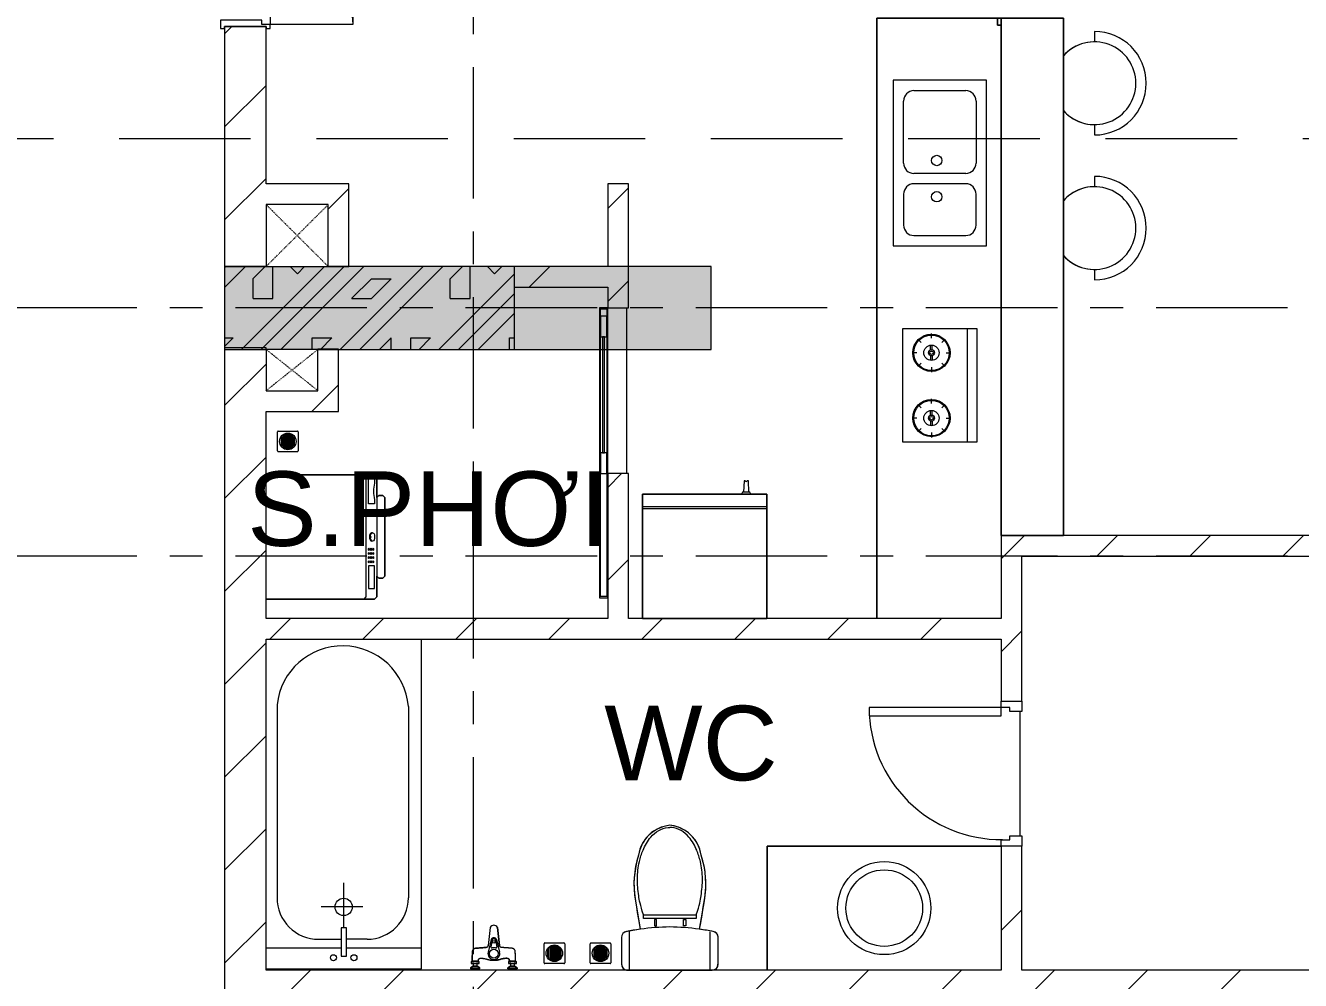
# Model space of a CAD drawing. Header units: millimetres. Extents: x -20144 to 117103, y -11426 to 48263.
# Drawn here: x 101239 to 107395, y 15850 to 20465 of the extents above; entities that cross this region are included whole.
import ezdxf

# ---------------------------------------------------------------- set-up
doc = ezdxf.new("R2010")
doc.units = ezdxf.units.MM
for name, pattern in [('Dash_2_', [6.35, 3.175, -3.175]), ('Grid Line', [22.225, 12.7, -3.175, 3.175, -3.175]), ('HIDDEN2', [4.7625, 3.175, -1.5875])]:
    doc.linetypes.add(name, pattern=pattern)
for name, color, linetype, lineweight in [('A-DETL-GENF', 31, 'Continuous', 5), ('A-DETL-GENF-HDLN', 161, 'Dash_2_', 5), ('CHU', 181, 'Continuous', 5), ('CUA', 31, 'Continuous', 9), ('HATCH-TUONG', 152, 'Continuous', 9), ('KI-HIEU-1', 151, 'Continuous', 9), ('NET CAT', 3, 'Continuous', 5), ('NET-CAT', 3, 'Continuous', 9), ('NET-THAY', 2, 'Continuous', 15), ('THIET BI', 44, 'Continuous', 5), ('THIET-BI', 44, 'Continuous', 5), ('TRUC', 225, 'Continuous', 5)]:
    doc.layers.add(name, color=color, linetype=linetype, lineweight=lineweight)
doc.styles.add('Arial_4', font='arial.ttf', dxfattribs={"height": 360})
pattern_1 = [(45, (71000, 0), (-224.5064, 224.5064), [])]

# ---------------------------------------------------------------- blocks, each defined once
blk = doc.blocks.new('ALC1807-ASCENT PLAZA-KET CAU 1_rvt-1-MẶT BẰNG TẦNG 5 ĐẾN TẦNG 22')
at = {"layer": 'NET CAT'}
blk.add_hatch(color=7, dxfattribs=at).paths.add_polyline_path([(31200.5, 18899.9), (33550.5, 18899.9), (33550.5, 19299.9), (31200.5, 19299.9)], flags=0)
at = {"layer": 'NET CAT', "color": 90, "lineweight": 13}
for p, q in [((31200.5, 19299.9), (31200.5, 18899.9)), ((31390.5, 19299.9), (31200.5, 19299.9)), ((33550.5, 19299.9), (32090.5, 19299.9)), ((33550.5, 18899.9), (33550.5, 19299.9)), ((31200.5, 18899.9), (31390.5, 18899.9)), ((32090.5, 18899.9), (33550.5, 18899.9))]:
    blk.add_line(p, q, dxfattribs=at)
blk = doc.blocks.new('CUA VAO CAN HO_0001 - Type 1-362270-MẶT BẰNG TẦNG 23')
at = {"layer": 'CUA'}
for p, q in [((-549, 1022.3), (-509, 1022.3)), ((-549, 122.3), (-549, 1022.3)), ((-509, 1022.3), (-509, 122.3)), ((712, 522.3), (712, 122.3)), ((752, 522.3), (712, 522.3)), ((752, 122.3), (752, 522.3)), ((-509, 122.3), (-549, 122.3)), ((712, 122.3), (752, 122.3))]:
    blk.add_line(p, q, dxfattribs=at)
at = {"layer": 'CUA', "lineweight": 5}
for p, q in [((-550, 122.3), (-570, 122.3)), ((-570, 122.3), (-570, 102.3)), ((-570, 102.3), (-560, 102.3)), ((-560, 102.3), (-560, -97.7)), ((-550, 81.3), (-550, 122.3)), ((-530, 81.3), (-550, 81.3)), ((-530, -117.7), (-530, 81.3)), ((753, 81.3), (733, 81.3)), ((733, 81.3), (733, -117.7)), ((773, 122.3), (753, 122.3)), ((753, 122.3), (753, 81.3)), ((763, -97.7), (763, 102.3)), ((763, 102.3), (773, 102.3)), ((773, 102.3), (773, 122.3)), ((-560, -97.7), (-570, -97.7)), ((-570, -97.7), (-570, -117.7)), ((-570, -117.7), (-530, -117.7)), ((733, -117.7), (773, -117.7)), ((773, -97.7), (763, -97.7)), ((773, -117.7), (773, -97.7))]:
    blk.add_line(p, q, dxfattribs=at)
for centre, radius, start, end in [((-549, 122.3), 900, 359.5, 90), ((752, 122.3), 400, 90, 180.5)]:
    blk.add_arc(centre, radius, start, end, dxfattribs=at)
blk = doc.blocks.new('CUA WC - Type 1-398330-MẶT BẰNG TẦNG 23')
at = {"layer": 'CUA', "lineweight": 5}
for p, q in [((-248.5, -52.3), (-248.5, 47.7)), ((-248.5, 47.7), (-198.5, 47.7)), ((-198.5, 47.7), (-198.5, -11.3)), ((401.5, 47.7), (451.5, 47.7)), ((401.5, -11.3), (401.5, 47.7)), ((451.5, 47.7), (451.5, -52.3)), ((-218.5, -52.3), (-248.5, -52.3)), ((-218.5, -11.3), (-218.5, -52.3)), ((-198.5, -11.3), (-218.5, -11.3)), ((421.5, -11.3), (401.5, -11.3)), ((421.5, -52.3), (421.5, -11.3)), ((451.5, -52.3), (421.5, -52.3))]:
    blk.add_line(p, q, dxfattribs=at)
at = {"layer": 'CUA'}
for p, q in [((-177.5, -52.3), (-217.5, -52.3)), ((-217.5, -52.3), (-217.5, -690.3)), ((-177.5, -690.3), (-177.5, -52.3)), ((-217.5, -690.3), (-177.5, -690.3))]:
    blk.add_line(p, q, dxfattribs=at)
at = {"layer": 'CUA', "lineweight": 5}
blk.add_arc((-217.5, -52.3), 638, 270, 0.5, dxfattribs=at)
blk = doc.blocks.new('CUA SAN PHOI LUA - CUA SAN PHOI LUA-455886-MẶT BẰNG TẦNG 23')
at = {"layer": 'CUA'}
for p, q in [((-360, -50), (-400, -50)), ((-400, -50), (-400, -90)), ((-395, -85), (-395, -55)), ((-395, -55), (-360, -55)), ((-360, -55), (-360, -50)), ((400, -50), (-360, -50)), ((-260, -55), (-360, -55)), ((-360, -55), (-360, -85)), ((-260, -85), (-260, -55)), ((-260, -55), (300, -55)), ((400, -55), (300, -55)), ((300, -55), (300, -85)), ((400, -85), (400, -55)), ((400, -55), (960, -55)), ((960, -50), (960, -55)), ((1000, -50), (960, -50)), ((960, -55), (995, -55)), ((995, -55), (995, -85)), ((1000, -90), (1000, -50)), ((-400, -90), (-360, -90)), ((-360, -85), (-395, -85)), ((-360, -85), (-260, -85)), ((-360, -90), (-360, -85)), ((-360, -90), (960, -90)), ((300, -65), (-260, -65)), ((-260, -65), (-260, -75)), ((-260, -75), (300, -75)), ((300, -85), (-260, -85)), ((300, -75), (300, -65)), ((300, -85), (400, -85)), ((960, -85), (400, -85)), ((995, -85), (960, -85)), ((960, -85), (960, -90)), ((960, -90), (1000, -90))]:
    blk.add_line(p, q, dxfattribs=at)
blk = doc.blocks.new('X-MAY GIAT - X-MAY GIAT-V74-MẶT BẰNG TẦNG 23')
at = {"layer": 'THIET BI'}
for p, q in [((-300, -15.7), (-300, -540)), ((-300, -540), (-300, -15.7)), ((300, -540), (300, -15.7)), ((300, -15.7), (300, -540)), ((-300, -490), (-290, -500)), ((290, -500), (300, -490)), ((-300, -540), (-290, -550)), ((-290, -550), (-300, -540)), ((-290, -500), (290, -500)), ((-290, -550), (-190, -550)), ((-190, -550), (-290, -550)), ((-250, -510), (-250, -540)), ((-140, -510), (-250, -510)), ((-250, -540), (-140, -540)), ((-190, -550), (-200, -560)), ((-200, -560), (-190, -550)), ((190, -550), (-190, -550)), ((-140, -540), (-140, -510)), ((-20, -530), (-20, -525)), ((0, -520), (0, -525)), ((20, -530), (20, -525)), ((160, -510), (280, -510)), ((160, -540), (160, -510)), ((180, -540), (160, -540)), ((200, -560), (190, -550)), ((190, -550), (290, -550)), ((190, -550), (200, -560)), ((290, -550), (190, -550)), ((280, -540), (260, -540)), ((280, -510), (280, -540)), ((290, -550), (300, -540)), ((300, -540), (290, -550)), ((-200, -560), (-200, -580)), ((-200, -580), (-200, -560)), ((-200, -580), (-190, -590)), ((-190, -590), (-200, -580)), ((-190, -590), (190, -590)), ((190, -590), (-190, -590)), ((190, -590), (200, -580)), ((200, -580), (190, -590)), ((200, -580), (200, -560)), ((200, -560), (200, -580))]:
    blk.add_line(p, q, dxfattribs=at)
blk.add_arc((220, -697.5), 162.5, 75.74997, 104.25003, dxfattribs=at)
for centre, major_axis in [((-120, -512.5), (5, 0)), ((-120, -522.5), (5, 0)), ((-120, -532.5), (5, 0)), ((-100, -512.5), (5, 0)), ((-100, -522.5), (5, 0)), ((-100, -532.5), (5, 0)), ((-80, -512.5), (5, 0)), ((-80, -522.5), (5, 0)), ((-80, -532.5), (5, 0)), ((-60, -512.5), (-5, 0)), ((-60, -522.5), (-5, 0)), ((-60, -532.5), (-5, 0)), ((0, -530), (-20, 0))]:
    blk.add_ellipse(centre, major_axis=major_axis, ratio=0.5, dxfattribs=at)
blk.add_ellipse((0, -525), major_axis=(-20, 0), ratio=0.5, start_param=3.141593, end_param=6.283185, dxfattribs=at)
blk = doc.blocks.new('X-XI - X-XI-391663-MẶT BẰNG TẦNG 23')
at = {"layer": 'THIET-BI'}
for p, q in [((204.3, 0), (-204.3, 0)), ((204.3, 0), (-204.3, 0)), ((204.3, 0), (0, 0)), ((194.6, 0), (194.6, -186.1)), ((215, -2.1), (204.3, 0)), ((-230.6, -16.8), (-233.2, -33.2)), ((-233.2, -29), (-233.2, -157.9)), ((-233.2, -29), (-233.2, -157.9)), ((-233.2, -33.2), (-233.2, -45)), ((-233.2, -45), (-233.2, -157.9)), ((-227.9, -12.2), (-230.6, -16.8)), ((-222, -6.1), (-227.9, -12.2)), ((-212.4, -1.2), (-222, -6.1)), ((-204.3, 0), (-212.4, -1.2)), ((0, 0), (-204.3, 0)), ((-194.6, 0), (-194.6, -185.7)), ((219.3, -4.2), (215, -2.1)), ((224.8, -8.5), (219.3, -4.2)), ((227.7, -12), (224.8, -8.5)), ((231.6, -19.3), (227.7, -12)), ((233.2, -29), (231.6, -19.3)), ((233.2, -157.9), (233.2, -29)), ((233.2, -157.9), (233.2, -29)), ((233.2, -157.9), (233.2, -29)), ((-233.2, -157.9), (-232.9, -162.1)), ((-232.9, -162.1), (-231, -169.1)), ((-231, -169.1), (-228, -174.5)), ((-228, -174.5), (-224.2, -178.9)), ((-224.2, -178.9), (-216.9, -183.9)), ((-216.9, -183.9), (-209.4, -186.4)), ((212.9, -185.5), (220.8, -181.7)), ((220.8, -181.7), (226.5, -176.5)), ((226.5, -176.5), (231.9, -166.7)), ((231.9, -166.7), (233.2, -157.9)), ((-209.4, -186.4), (-202.4, -187.7)), ((-202.4, -187.7), (-192, -189.7)), ((-192, -189.7), (-184.2, -191.1)), ((-184.2, -191.1), (-168, -193.8)), ((-168, -193.8), (-149.9, -196.6)), ((-143.8, -197.5), (-166.7, -335.2)), ((-143.8, -197.5), (-166.7, -335.2)), ((-147.8, -221.1), (-155.3, -266.3)), ((-149.9, -196.6), (-143.8, -197.5)), ((-143.8, -197.5), (-147.8, -221.1)), ((-76.6, -213.5), (-66.1, -213.5)), ((-76.6, -245), (-76.6, -213.5)), ((-66.1, -245), (-76.6, -245)), ((-66.1, -213.5), (-66.1, -245)), ((64, -213.5), (64, -245)), ((74.4, -213.5), (64, -213.5)), ((64, -245), (74.4, -245)), ((74.4, -245), (74.4, -213.5)), ((143.8, -197.5), (212.9, -185.5)), ((166.7, -335.2), (143.8, -197.5)), ((166.7, -335.2), (143.8, -197.5)), ((146.9, -216.1), (143.8, -197.5)), ((151.8, -245.3), (146.9, -216.1)), ((157.2, -277.8), (151.8, -245.3)), ((-161.5, -303.8), (-164.6, -322)), ((-157.7, -280.9), (-161.5, -303.8)), ((-155.3, -266.3), (-157.7, -280.9)), ((-127.7, -249.9), (127.7, -249.9)), ((-127.7, -267.8), (-127.7, -249.9)), ((-8.6, -267.8), (-127.7, -267.8)), ((127.7, -267.8), (-8.6, -267.8)), ((127.7, -249.9), (127.7, -267.8)), ((161.7, -304.9), (157.2, -277.8)), ((166.7, -335.2), (161.7, -304.9)), ((-171, -365.1), (-172.5, -383)), ((-168.9, -349), (-171, -365.1)), ((-164.6, -322), (-168.9, -349)), ((171.6, -371), (166.7, -335.2)), ((-172.5, -383), (-173.5, -402.2)), ((-173.5, -402.2), (-173.1, -436.1)), ((173.2, -395.8), (171.6, -371)), ((172.5, -446.5), (173.5, -426.5)), ((173.5, -426.5), (173.2, -395.8)), ((-173.1, -436.1), (-172.5, -446.5)), ((-172.5, -446.5), (-169.6, -474.8)), ((-169.6, -474.8), (-166.5, -495.3)), ((165.2, -502.3), (172.5, -446.5)), ((-166.5, -495.3), (-161.1, -520.9)), ((-161.1, -520.9), (-151.4, -555.9)), ((151.4, -555.9), (155.1, -543.7)), ((155.1, -543.7), (161.7, -518.5)), ((161.7, -518.5), (165.2, -502.3)), ((-151.4, -555.9), (-143.5, -587)), ((-143.5, -587), (-131.8, -612.8)), ((-131.8, -612.8), (-121.7, -628.9)), ((114.1, -638.9), (131.6, -613.2)), ((131.6, -613.2), (145.5, -581)), ((145.5, -581), (151.4, -555.9)), ((-121.7, -628.9), (-100.2, -653.8)), ((-100.2, -653.8), (-87.5, -664.8)), ((-87.5, -664.8), (-69.9, -676.9)), ((-69.9, -676.9), (-49.6, -687.2)), ((60.8, -681.9), (86, -665.9)), ((86, -665.9), (100.2, -653.8)), ((100.2, -653.8), (114.1, -638.9)), ((-49.6, -687.2), (-19.9, -696.9)), ((-19.9, -696.9), (0, -700.2)), ((0, -700.2), (34.6, -692.9)), ((34.6, -692.9), (60.8, -681.9))]:
    blk.add_line(p, q, dxfattribs=at)
for centre, radius, start, end in [((204.3, -29), 29, 360, 90), ((204.3, -29), 29, 0, 90), ((-204.3, -29), 29, 90, 180), ((-204.3, -29), 29, 90, 180), ((-204.3, -157.9), 29, 180, 259.85987), ((-204.3, -157.9), 29, 180, 259.85987), ((204.3, -157.9), 29, 280.14013, 360), ((204.3, -157.9), 29, 280.14013, 0), ((18.1, 960), 1168.8, 258.77622, 262.03475), ((18.1, 960), 1168.8, 258.77622, 262.03475), ((18.1, 960), 1168.8, 262.14467, 269.16333), ((-16, 957.7), 1166.4, 270.83748, 277.76826), ((-18.1, 960), 1168.8, 277.96525, 281.22378), ((-18.1, 960), 1168.8, 277.96525, 281.22378), ((287.1, -414.4), 460.7, 170.09406, 197.88556), ((287.1, -414.4), 460.7, 170.09406, 197.88556), ((-287.1, -414.4), 460.7, 342.11444, 9.90594), ((-287.1, -414.4), 460.7, 342.11444, 9.90594), ((18.2, -529.6), 171.6, 188.82666, 263.90979), ((18.2, -529.6), 171.6, 188.82666, 263.90979), ((-18.2, -529.6), 171.6, 276.09021, 351.17334), ((-18.2, -529.6), 171.6, 276.09021, 351.17334)]:
    blk.add_arc(centre, radius, start, end, dxfattribs=at)
for points in [[(-127.7, -267.8), (-143.4, -315.6), (-152.2, -364.8), (-160.3, -442.2), (-151, -516.8), (-129.6, -585.3), (-93.5, -652), (-37.5, -689.3), (-2.9, -689.4), (0, -689.4)], [(127.7, -267.8), (143.4, -315.6), (152.2, -364.8), (160.3, -442.2), (151, -516.8), (129.6, -585.3), (93.5, -652), (37.5, -689.3), (2.9, -689.4), (0, -689.4)]]:
    blk.add_open_spline(points, degree=3, knots=[12.724379, 12.724379, 12.724379, 12.724379, 75.096459, 151.912755, 228.70098, 282.501534, 351.034079, 439.49288, 447.51098, 447.51098, 447.51098, 447.51098], dxfattribs=at)
blk = doc.blocks.new('X-SEN - X-SEN-410583-MẶT BẰNG TẦNG 23')
at = {"layer": 'THIET-BI'}
for p, q in [((-67.5, 0), (-112.5, 0)), ((-112.5, 0), (-112.5, -3.8)), ((-112.5, 0), (-67.5, 0)), ((-112.5, -3.8), (-112.5, 0)), ((-67.5, -3.8), (-67.5, 0)), ((-67.5, 0), (-67.5, -3.8)), ((112.5, 0), (67.5, 0)), ((67.5, 0), (67.5, -3.8)), ((67.5, 0), (67.5, -3.8)), ((112.5, 0), (67.5, 0)), ((112.5, -3.8), (112.5, 0)), ((112.5, -3.8), (112.5, 0)), ((-112.5, -3.8), (-99.9, -12.6)), ((-67.5, -3.8), (-112.5, -3.8)), ((-112.5, -3.8), (-99.9, -12.6)), ((-99.9, -25.3), (-107.2, -25.3)), ((-72.8, -25.3), (-107.2, -25.3)), ((-107.2, -34.3), (-105.1, -34.3)), ((-107.2, -34.3), (-72.8, -34.3)), ((-105.1, -34.3), (-105.1, -37.2)), ((-105.1, -34.3), (-105.1, -37.2)), ((-74.9, -34.3), (-105.1, -34.3)), ((-105.1, -37.2), (-74.9, -37.2)), ((-99.9, -12.6), (-99.9, -25.3)), ((-99.9, -12.6), (-80.1, -12.6)), ((-80.1, -12.6), (-99.9, -12.6)), ((-99.9, -12.6), (-99.9, -25.3)), ((-80.1, -12.6), (-67.5, -3.8)), ((-80.1, -12.6), (-67.5, -3.8)), ((-80.1, -25.3), (-80.1, -12.6)), ((-80.1, -25.3), (-80.1, -12.6)), ((-72.8, -25.3), (-80.1, -25.3)), ((-74.9, -37.2), (-74.9, -34.3)), ((-74.9, -34.3), (-72.8, -34.3)), ((-74.9, -37.2), (-74.9, -34.3)), ((67.5, -3.8), (80.1, -12.6)), ((112.5, -3.8), (67.5, -3.8)), ((67.5, -3.8), (80.1, -12.6)), ((80.1, -25.3), (72.8, -25.3)), ((107.2, -25.3), (72.8, -25.3)), ((72.8, -34.3), (74.9, -34.3)), ((72.8, -34.3), (107.2, -34.3)), ((74.9, -34.3), (74.9, -37.2)), ((74.9, -34.3), (74.9, -37.2)), ((105.1, -34.3), (74.9, -34.3)), ((74.9, -37.2), (105.1, -37.2)), ((80.1, -12.6), (80.1, -25.3)), ((99.9, -12.6), (80.1, -12.6)), ((80.1, -12.6), (99.9, -12.6)), ((99.9, -12.6), (80.1, -12.6)), ((80.1, -12.6), (80.1, -25.3)), ((99.9, -12.6), (112.5, -3.8)), ((99.9, -12.6), (112.5, -3.8)), ((99.9, -25.3), (99.9, -12.6)), ((99.9, -25.3), (99.9, -12.6)), ((107.2, -25.3), (99.9, -25.3)), ((105.1, -37.2), (105.1, -34.3)), ((105.1, -34.3), (107.2, -34.3)), ((105.1, -37.2), (105.1, -34.3)), ((-12.9, -141.7), (-27.6, -80.8)), ((-27.3, -113.1), (-17.5, -199.2)), ((-17.5, -199.2), (-27.3, -113.1)), ((-7.7, -139.6), (-13.8, -105.5)), ((7.7, -139.6), (13.8, -105.5)), ((12.9, -141.7), (27.6, -80.8)), ((17.5, -199.2), (27.3, -113.1)), ((17.5, -199.2), (27.3, -113.1))]:
    blk.add_line(p, q, dxfattribs=at)
for centre, radius in [((0, -73.2), 21.5), ((0, -130.1), 7.2)]:
    blk.add_circle(centre, radius, dxfattribs=at)
for centre, radius, start, end in [((-102.9, -29.8), 6.9, 148.02464, 211.97536), ((-102.9, -29.8), 6.9, 148.02464, 211.97536), ((-107.2, -27.1), 1.8, 90, 148.02464), ((-107.2, -27.1), 1.8, 90, 148.02464), ((-107.2, -32.5), 1.8, 211.97536, 270), ((-107.2, -32.5), 1.8, 211.97536, 270), ((-112.5, -29.8), 6.9, 319.28447, 40.71553), ((-94.4, -29.8), 6.9, 139.28447, 220.71553), ((-85.4, -29.8), 6.9, 319.28447, 40.71553), ((-67.5, -29.8), 6.9, 139.28447, 220.71553), ((-72.8, -27.1), 1.8, 31.97536, 90), ((-72.8, -27.1), 1.8, 31.97536, 90), ((-72.8, -32.5), 1.8, 270, 328.02464), ((-72.8, -32.5), 1.8, 270, 328.02464), ((-77.1, -29.8), 6.9, 328.02464, 31.97536), ((-77.1, -29.8), 6.9, 328.02464, 31.97536), ((-0.4, -73.2), 28.3, 89.25175, 195.66926), ((0.4, -73.2), 28.3, 344.33074, 90.74825), ((77.1, -29.8), 6.9, 148.02464, 211.97536), ((77.1, -29.8), 6.9, 148.02464, 211.97536), ((72.8, -27.1), 1.8, 90, 148.02464), ((72.8, -27.1), 1.8, 90, 148.02464), ((72.8, -32.5), 1.8, 211.97536, 270), ((72.8, -32.5), 1.8, 211.97536, 270), ((67.5, -29.8), 6.9, 319.28447, 40.71553), ((85.6, -29.8), 6.9, 139.28447, 220.71553), ((94.6, -29.8), 6.9, 319.28447, 40.71553), ((112.5, -29.8), 6.9, 139.28447, 220.71553), ((107.2, -27.1), 1.8, 31.97536, 90), ((107.2, -27.1), 1.8, 31.97536, 90), ((107.2, -32.5), 1.8, 270, 328.02464), ((107.2, -32.5), 1.8, 270, 328.02464), ((102.9, -29.8), 6.9, 328.02464, 31.97536), ((102.9, -29.8), 6.9, 328.02464, 31.97536), ((-9.4, -104.7), 4.5, 74.07034, 190.15556), ((-0.4, -73.2), 28.3, 254.07034, 270.74825), ((0.4, -73.2), 28.3, 269.25175, 285.92966), ((9.4, -104.7), 4.5, 349.84444, 105.92966), ((0, -134.7), 14.7, 208.41441, 331.58559), ((0, -136.6), 8.24, 201.12938, 338.87062), ((0, -191), 19.3, 205.0481, 334.9519), ((0, -191), 19.3, 205.0481, 334.9519)]:
    blk.add_arc(centre, radius, start, end, dxfattribs=at)
for points, knots in [([(-105.1, -37.2), (-105.1, -39.1), (-104.9, -42.9), (-104.7, -48.5), (-104.5, -54.2), (-104.2, -61.7), (-103.9, -68.4), (-103.8, -73.6), (-103.7, -75.5), (-103.7, -76.7), (-103.6, -77.6), (-103.6, -78.6), (-103.6, -79.8), (-103.6, -81), (-103.5, -81.8), (-103.5, -82.3), (-103.5, -82.6), (-103.4, -83), (-103.4, -83.5), (-103.3, -84.3), (-103.2, -85.5), (-103.1, -86.6), (-102.8, -87.6), (-102.6, -88.2), (-102.3, -88.9), (-101.9, -89.7), (-101.3, -90.8), (-100.6, -91.7), (-100, -92.5), (-99, -93.6), (-97.8, -94.7), (-96.2, -95.8), (-95, -96.6), (-93.7, -97.2), (-92.4, -97.7), (-91.2, -98.1), (-90.3, -98.4), (-89.6, -98.5), (-88.9, -98.7), (-88, -98.8), (-86.8, -99), (-85.6, -99.1), (-84.7, -99.1), (-84, -99.2), (-83.3, -99.3), (-82.3, -99.4), (-81.2, -99.5), (-79.7, -99.6), (-77.9, -99.8), (-75.5, -100), (-72.8, -100.2), (-70, -100.5), (-66.3, -100.8), (-61.6, -101.2), (-56, -101.5), (-51.7, -101.8), (-48.8, -101.9), (-47.3, -101.9), (-46.1, -101.9), (-45.1, -102), (-44.4, -102), (-43.6, -102), (-42.6, -102), (-41.4, -102), (-40.1, -102), (-39.3, -102.1), (-38.8, -102.1), (-38.5, -102.2), (-38.1, -102.2), (-37.6, -102.3), (-36.8, -102.4), (-35.6, -102.6), (-34.3, -103), (-33.2, -103.5), (-32.5, -104), (-31.7, -104.6), (-30.5, -105.7), (-29, -107.6), (-27.9, -110.1), (-27.4, -112), (-27.3, -113.1)], [0, 0, 0, 0, 0.041667, 0.083333, 0.125, 0.166667, 0.25, 0.270833, 0.28125, 0.291667, 0.296875, 0.302083, 0.3125, 0.322917, 0.328125, 0.330729, 0.333333, 0.335938, 0.338542, 0.34375, 0.354167, 0.364583, 0.369792, 0.375, 0.380208, 0.385417, 0.395833, 0.40625, 0.411458, 0.416667, 0.4375, 0.447917, 0.458333, 0.46875, 0.479167, 0.489583, 0.494792, 0.5, 0.505208, 0.510417, 0.520833, 0.53125, 0.536458, 0.541667, 0.546875, 0.552083, 0.5625, 0.572917, 0.583333, 0.604167, 0.625, 0.645833, 0.666667, 0.708333, 0.75, 0.791667, 0.802083, 0.8125, 0.822917, 0.828125, 0.833333, 0.838542, 0.84375, 0.854167, 0.864583, 0.869792, 0.872396, 0.875, 0.877604, 0.880208, 0.885417, 0.895833, 0.90625, 0.916667, 0.921875, 0.927083, 0.9375, 0.958333, 0.979167, 1, 1, 1, 1]), ([(-105.1, -37.2), (-104.5, -52.3), (-103.9, -68.7), (-103.3, -87.5), (-99.6, -93.9), (-92.4, -98.5), (-72.6, -100.1), (-54, -102.2), (-33.9, -102), (-28.7, -107.4), (-27.8, -111), (-27.3, -113.1)], [0, 0, 0, 0, 45.441328, 49.333631, 56.110562, 66.562664, 73.682324, 114.966912, 125.570438, 129.900151, 136.284558, 136.284558, 136.284558, 136.284558]), ([(0, -41), (-2, -40.9), (-5.6, -40.9), (-10.3, -41.2), (-14.4, -41.6), (-18, -42.2), (-21.2, -42.9), (-24.2, -43.7), (-27.1, -44.6), (-30, -45.4), (-32.9, -46.3), (-35.8, -47.2), (-38.8, -47.9), (-41.8, -48.6), (-45.1, -49.2), (-48.4, -49.8), (-51.8, -50.2), (-54.8, -50.5), (-56.9, -50.7), (-58.1, -50.8), (-59, -50.9), (-59.9, -51), (-60.8, -51), (-61.7, -51), (-62.4, -51), (-63, -51), (-63.6, -51), (-64.4, -50.9), (-65.1, -50.8), (-65.7, -50.7), (-66.1, -50.6), (-66.5, -50.5), (-67.1, -50.4), (-68.1, -50.1), (-69.1, -49.6), (-70.1, -49), (-71.1, -48.3), (-72, -47.4), (-72.8, -46.6), (-73.3, -45.8), (-73.8, -45.1), (-74.1, -44.3), (-74.4, -43.5), (-74.6, -42.6), (-74.7, -41.9), (-74.8, -41.3), (-74.8, -40.9), (-74.9, -40.4), (-74.9, -39.8), (-74.9, -38.8), (-74.9, -37.9), (-74.9, -37.2)], [0, 0, 0, 0, 0.041667, 0.083333, 0.125, 0.166667, 0.208333, 0.25, 0.291667, 0.333333, 0.375, 0.416667, 0.458333, 0.5, 0.541667, 0.583333, 0.625, 0.666667, 0.6875, 0.697917, 0.708333, 0.71875, 0.729167, 0.739583, 0.75, 0.755208, 0.760417, 0.770833, 0.78125, 0.786458, 0.791667, 0.796875, 0.802083, 0.8125, 0.833333, 0.84375, 0.854167, 0.875, 0.885417, 0.895833, 0.90625, 0.916667, 0.927083, 0.9375, 0.947917, 0.953125, 0.958333, 0.963542, 0.96875, 0.979167, 1, 1, 1, 1]), ([(-74.9, -37.2), (-74.9, -39.9), (-75, -44.9), (-67.9, -51.6), (-55.3, -50.7), (-39.4, -48.7), (-24.4, -43.4), (-11.8, -40.7), (0, -41)], [0, 0, 0, 0, 8.475038, 15.961674, 29.255673, 47.963091, 70.422589, 93.837243, 93.837243, 93.837243, 93.837243]), ([(74.9, -37.2), (74.9, -37.9), (74.9, -38.8), (74.9, -39.8), (74.9, -40.4), (74.8, -40.9), (74.8, -41.3), (74.7, -41.9), (74.6, -42.6), (74.4, -43.3), (74.3, -43.9), (74.1, -44.4), (73.8, -45.1), (73.3, -45.8), (72.8, -46.6), (72, -47.4), (71.1, -48.3), (70.1, -49), (69.1, -49.6), (68.1, -50.1), (67.1, -50.4), (66.5, -50.5), (66.1, -50.6), (65.7, -50.7), (65.1, -50.8), (64.4, -50.9), (63.5, -51), (62.7, -51), (62.1, -51), (61.5, -51), (60.8, -51), (59.9, -51), (59, -50.9), (58.1, -50.8), (56.9, -50.7), (54.8, -50.5), (51.8, -50.2), (47.2, -49.6), (41.8, -48.7), (36.8, -47.4), (32.9, -46.3), (30, -45.4), (27.1, -44.6), (24.2, -43.7), (21.2, -42.9), (18, -42.2), (14.4, -41.6), (10.3, -41.2), (5.6, -40.9), (2, -40.9), (0, -41)], [0, 0, 0, 0, 0.020833, 0.03125, 0.036458, 0.041667, 0.046875, 0.052083, 0.0625, 0.072917, 0.078125, 0.083333, 0.09375, 0.104167, 0.114583, 0.125, 0.145833, 0.15625, 0.166667, 0.1875, 0.197917, 0.203125, 0.208333, 0.213542, 0.21875, 0.229167, 0.239583, 0.25, 0.255208, 0.260417, 0.270833, 0.28125, 0.291667, 0.302083, 0.3125, 0.333333, 0.375, 0.416667, 0.5, 0.583333, 0.625, 0.666667, 0.708333, 0.75, 0.791667, 0.833333, 0.875, 0.916667, 0.958333, 1, 1, 1, 1]), ([(74.9, -37.2), (74.9, -39.9), (75, -44.9), (67.9, -51.6), (55.3, -50.7), (39.4, -48.7), (24.4, -43.4), (11.8, -40.7), (0, -41)], [0, 0, 0, 0, 8.475038, 15.961674, 29.255673, 47.963091, 70.422589, 93.837243, 93.837243, 93.837243, 93.837243]), ([(27.3, -113.1), (27.4, -112), (27.9, -110.1), (29, -107.6), (30.5, -105.7), (31.7, -104.6), (32.5, -104), (33.2, -103.5), (34.3, -103), (35.6, -102.6), (36.8, -102.4), (37.6, -102.3), (38.1, -102.2), (38.5, -102.2), (38.8, -102.1), (39.3, -102.1), (40.1, -102), (41.4, -102), (42.6, -102), (43.6, -102), (44.4, -102), (45.1, -102), (46.1, -101.9), (47.3, -101.9), (48.8, -101.9), (51.7, -101.8), (57.9, -101.4), (65.3, -100.9), (72.8, -100.2), (76.9, -99.8), (79.7, -99.6), (81.2, -99.5), (82.3, -99.4), (83.3, -99.3), (84, -99.2), (84.7, -99.1), (85.6, -99.1), (86.8, -99), (88, -98.8), (88.9, -98.7), (89.6, -98.5), (90.3, -98.4), (91.2, -98.1), (92.4, -97.7), (93.7, -97.2), (95, -96.6), (96.2, -95.8), (97.8, -94.7), (99.2, -93.4), (100.4, -91.9), (101.3, -90.8), (101.9, -89.7), (102.3, -88.9), (102.6, -88.2), (102.8, -87.6), (103.1, -86.6), (103.2, -85.5), (103.3, -84.3), (103.4, -83.5), (103.4, -83), (103.5, -82.6), (103.5, -82.3), (103.5, -81.8), (103.6, -81), (103.6, -79.8), (103.6, -78.6), (103.6, -77.6), (103.7, -76.7), (103.7, -75.5), (103.8, -73.6), (103.9, -70.3), (104.1, -65.5), (104.5, -54.2), (104.8, -44.8), (105.1, -37.2)], [0, 0, 0, 0, 0.020833, 0.041667, 0.0625, 0.072917, 0.078125, 0.083333, 0.09375, 0.104167, 0.114583, 0.119792, 0.122396, 0.125, 0.127604, 0.130208, 0.135417, 0.145833, 0.15625, 0.161458, 0.166667, 0.171875, 0.177083, 0.1875, 0.197917, 0.208333, 0.25, 0.333333, 0.375, 0.416667, 0.427083, 0.4375, 0.447917, 0.453125, 0.458333, 0.463542, 0.46875, 0.479167, 0.489583, 0.494792, 0.5, 0.505208, 0.510417, 0.520833, 0.53125, 0.541667, 0.552083, 0.5625, 0.583333, 0.59375, 0.604167, 0.614583, 0.619792, 0.625, 0.630208, 0.635417, 0.645833, 0.65625, 0.661458, 0.664062, 0.666667, 0.669271, 0.671875, 0.677083, 0.6875, 0.697917, 0.703125, 0.708333, 0.71875, 0.729167, 0.75, 0.791667, 0.833333, 1, 1, 1, 1]), ([(105.1, -37.2), (104.5, -52.3), (103.9, -68.7), (103.3, -87.5), (99.6, -93.9), (92.4, -98.5), (72.6, -100.1), (54, -102.2), (33.9, -102), (28.7, -107.4), (27.8, -111), (27.3, -113.1)], [0, 0, 0, 0, 45.441328, 49.333631, 56.110562, 66.562664, 73.682324, 114.966912, 125.570438, 129.900151, 136.284558, 136.284558, 136.284558, 136.284558])]:
    blk.add_open_spline(points, degree=3, knots=knots, dxfattribs=at)
blk = doc.blocks.new('X-LA - X-LA-V75-MẶT BẰNG TẦNG 23')
at = {"layer": 'THIET-BI'}
for p, q in [((565, -600), (565, 0)), ((565, 0), (565, -600)), ((-565, -600), (565, -600)), ((565, -600), (-565, -600))]:
    blk.add_line(p, q, dxfattribs=at)
for radius in [225, 185]:
    blk.add_circle((0, -300), radius, dxfattribs=at)
blk = doc.blocks.new('X-BON TAM - X-BON TAM-V76-MẶT BẰNG TẦNG 23')
at = {"layer": 'THIET-BI'}
for p, q in [((374.9, 0), (-375, 0)), ((-375, 0), (-375, -1593.2)), ((-375, 0), (-375, -1593.2)), ((374.9, 0), (-375, 0)), ((12.9, -61.4), (-12.9, -61.4)), ((-12.9, -61.4), (-12.9, -198.5)), ((12.9, -198.5), (12.9, -61.4)), ((-375, -100), (-12.9, -100)), ((12.9, -100), (374.9, -100)), ((-112.7, -142.6), (-12.9, -142.6)), ((121.7, -142.6), (12.9, -142.6)), ((-12.9, -198.5), (12.9, -198.5)), ((0, -198.5), (0, -415.4)), ((-91.8, -298.7), (108.5, -298.7)), ((-312.7, -1267.8), (-312.7, -342.6)), ((321.7, -1276.1), (321.7, -342.6))]:
    blk.add_line(p, q, dxfattribs=at)
for centre, radius in [((-49.4, -53.5), 14.5), ((49.4, -53.5), 14.5), ((0, -298.7), 41.7)]:
    blk.add_circle(centre, radius, dxfattribs=at)
for centre, radius, start, end in [((-112.7, -342.6), 200, 90, 180), ((121.7, -342.6), 200, 360, 90), ((4.9, -1241.3), 318.7, 184.7583, 353.73509)]:
    blk.add_arc(centre, radius, start, end, dxfattribs=at)
blk = doc.blocks.new('X-PHEU - X-PHEU-444926-MẶT BẰNG TẦNG 23')
at = {"layer": 'THIET-BI'}
for p, q in [((29, 125), (121, 125)), ((25, 29), (25, 121)), ((42.5, 90.5), (42.5, 59.5)), ((47.5, 51.8), (47.5, 98.2)), ((52.5, 103.1), (52.5, 46.9)), ((57.5, 43.5), (57.5, 106.5)), ((62.5, 108.8), (62.5, 41.2)), ((67.5, 39.8), (67.5, 110.2)), ((72.5, 110.9), (72.5, 78.1)), ((72.5, 71.9), (72.5, 39.1)), ((77.5, 78.1), (77.5, 110.9)), ((77.5, 39.1), (77.5, 71.9)), ((82.5, 110.2), (82.5, 39.8)), ((87.5, 41.2), (87.5, 108.8)), ((92.5, 106.5), (92.5, 43.5)), ((97.5, 46.9), (97.5, 103.1)), ((102.5, 98.2), (102.5, 51.8)), ((107.5, 59.5), (107.5, 90.5)), ((125, 121), (125, 29)), ((121, 25), (29, 25))]:
    blk.add_line(p, q, dxfattribs=at)
blk.add_circle((75, 75), 40, dxfattribs=at)
for centre, radius, start, end in [((29, 121), 4, 90, 180), ((121, 121), 4, 0, 90), ((75, 75), 36, 139.80824, 154.52563), ((75, 75), 36, 119.0853, 128.68219), ((75, 75), 36, 102.0247, 110.31751), ((75, 75), 4, 128.68219, 231.31781), ((75, 75), 36, 90, 93.98208), ((75, 75), 36, 86.01792, 90), ((75, 75), 4, 308.68219, 51.31781), ((75, 75), 36, 69.68249, 77.9753), ((75, 75), 36, 51.31781, 60.9147), ((75, 75), 36, 25.47437, 40.19176), ((29, 29), 4, 180, 270), ((75, 75), 36, 205.47437, 220.19176), ((75, 75), 36, 231.31781, 240.9147), ((75, 75), 36, 249.68249, 257.9753), ((75, 75), 36, 266.01792, 270), ((75, 75), 36, 270, 273.98208), ((75, 75), 36, 282.0247, 290.31751), ((75, 75), 36, 299.0853, 308.68219), ((75, 75), 36, 319.80824, 334.52563), ((121, 29), 4, 270, 360)]:
    blk.add_arc(centre, radius, start, end, dxfattribs=at)
blk = doc.blocks.new('X-TU LANH - X-TU LANH-V77-MẶT BẰNG TẦNG 23')
at = {"layer": 'THIET BI'}
for p, q in [((300, 0), (-300, 0)), ((-300, 0), (-300, -600)), ((-300, -600), (-300, 0)), ((-300, 0), (300, 0)), ((300, -600), (300, 0)), ((300, 0), (300, -600)), ((300, -530), (-300, -530)), ((300, -540), (-300, -540)), ((-300, -600), (300, -600)), ((300, -600), (-300, -600)), ((-222.5, -600), (-217.5, -610)), ((-217.5, -610), (-182.5, -610)), ((-212.5, -610), (-210.5, -665)), ((-189.5, -665), (-187.5, -610)), ((-182.5, -610), (-177.5, -600)), ((-210.5, -665), (-205.2, -665)), ((-194.8, -665), (-189.5, -665))]:
    blk.add_line(p, q, dxfattribs=at)
blk.add_arc((-200, -667.2), 5.66, 22.40182, 157.59821, dxfattribs=at)
blk = doc.blocks.new('X-BEP - X-BEP-465196-MẶT BẰNG TẦNG 23')
at = {"layer": 'THIET BI'}
for p, q in [((2500.1, 0), (0, 0)), ((0, 0), (0, -600)), ((0, 0), (2500.1, 0)), ((0, -600), (0, 0)), ((300, -71.5), (300, -521.5)), ((1100, -71.5), (300, -71.5)), ((400, -121.5), (700, -121.5)), ((1000, -121.5), (850, -121.5)), ((1100, -521.5), (1100, -71.5)), ((1499.9, -117.4), (2049, -117.4)), ((1499.9, -475.7), (1499.9, -117.4)), ((2049, -117.4), (2049, -475.7)), ((350, -421.5), (350, -171.5)), ((750, -171.5), (750, -421.5)), ((800, -171.5), (800, -421.5)), ((1050, -421.5), (1050, -171.5)), ((2049, -162.4), (1499.9, -162.4)), ((1616.7, -266.8), (1616.7, -243.3)), ((1932.2, -266.8), (1932.2, -243.3)), ((1567.1, -287.3), (1550.6, -270.7)), ((1666.4, -287.3), (1682.9, -270.7)), ((1882.6, -287.3), (1866, -270.7)), ((1981.8, -287.3), (1998.4, -270.7)), ((1546.6, -336.9), (1523.1, -336.9)), ((1602.6, -332.9), (1580.1, -332.9)), ((1602.6, -341), (1580.1, -341)), ((1630.9, -332.9), (1653.4, -332.9)), ((1630.9, -341), (1653.4, -341)), ((1686.9, -336.9), (1710.3, -336.9)), ((1862, -336.9), (1838.6, -336.9)), ((1918.1, -332.9), (1895.5, -332.9)), ((1918.1, -341), (1895.5, -341)), ((1946.3, -332.9), (1968.9, -332.9)), ((1946.3, -341), (1968.9, -341)), ((2002.4, -336.9), (2025.8, -336.9)), ((1567.1, -386.6), (1550.6, -403.1)), ((1616.7, -407.1), (1616.7, -430.5)), ((1666.4, -386.6), (1682.9, -403.1)), ((1882.6, -386.6), (1866, -403.1)), ((1932.2, -407.1), (1932.2, -430.5)), ((1981.8, -386.6), (1998.4, -403.1)), ((700, -471.5), (400, -471.5)), ((850, -471.5), (1000, -471.5)), ((2049, -475.7), (1499.9, -475.7)), ((300, -521.5), (1100, -521.5)), ((0, -600), (2900.1, -600)), ((2900.1, -600), (0, -600))]:
    blk.add_line(p, q, dxfattribs=at)
for centre, radius in [((687.5, -311.5), 25), ((862.5, -311.5), 25), ((1616.7, -336.9), 90), ((1616.7, -336.9), 85.5), ((1616.7, -336.9), 36.9), ((1932.2, -336.9), 90), ((1932.2, -336.9), 85.5), ((1932.2, -336.9), 36.9), ((1616.7, -336.9), 14.7), ((1616.7, -336.9), 8.24), ((1932.2, -336.9), 14.7), ((1932.2, -336.9), 8.24)]:
    blk.add_circle(centre, radius, dxfattribs=at)
for centre, start, end in [((400, -171.5), 90, 180), ((700, -171.5), 360, 90), ((850, -171.5), 90, 180), ((1000, -171.5), 360, 90), ((400, -421.5), 180, 270), ((700, -421.5), 270, 0), ((850, -421.5), 180, 270), ((1000, -421.5), 270, 0)]:
    blk.add_arc(centre, 50, start, end, dxfattribs=at)
blk = doc.blocks.new('X-BAR - X-BAR-465554-MẶT BẰNG TẦNG 23')
at = {"layer": 'THIET BI'}
for p, q in [((0, 0), (-317.6, 0)), ((-317.6, 0), (-317.6, -32.9)), ((-317.6, -32.9), (-317.6, 0)), ((-317.6, 0), (0, 0)), ((-317.6, -32.9), (-300, -32.9)), ((-300, -32.9), (-317.6, -32.9)), ((-300, -32.9), (-300, -2499.9)), ((-300, -2499.9), (-300, -32.9)), ((0, -2499.9), (0, 0)), ((0, 0), (0, -2499.9)), ((-300, -2499.9), (0, -2499.9)), ((0, -2499.9), (-300, -2499.9))]:
    blk.add_line(p, q, dxfattribs=at)
blk = doc.blocks.new('X-GHE BAR - X-GHE BAR-449055-MẶT BẰNG TẦNG 23')
at = {"layer": 'THIET BI'}
for p, q in [((-250, -250), (-200, -250)), ((-250, -250), (-200, -250)), ((200, -250), (250, -250)), ((200, -250), (250, -250)), ((-132.3, -400), (132.3, -400)), ((-132.3, -400), (132.3, -400))]:
    blk.add_line(p, q, dxfattribs=at)
for radius, start, end in [(250, 0, 180), (250, 0, 180), (200, 311.40962, 228.59038), (200, 180, 228.59038), (200, 311.40962, 0)]:
    blk.add_arc((0, -250), radius, start, end, dxfattribs=at)
blk = doc.blocks.new('Family2 - Family1 2-692887-MẶT BẰNG TẦNG 23')
at = {"layer": 'A-DETL-GENF'}
for p, q in [((300, 300), (0, 300)), ((0, 300), (0, 0)), ((300, 0), (300, 300)), ((0, 0), (300, 0))]:
    blk.add_line(p, q, dxfattribs=at)
at = {"layer": 'A-DETL-GENF-HDLN'}
for p, q in [((0, 300), (300, 0.8)), ((0, 0), (300, 299.2))]:
    blk.add_line(p, q, dxfattribs=at)
blk = doc.blocks.new('Family2 - Family1 2-692947-MẶT BẰNG TẦNG 23')
at = {"layer": 'A-DETL-GENF'}
for p, q in [((250, 200), (0, 200)), ((0, 200), (0, 0)), ((250, 0), (250, 200)), ((0, 0), (250, 0))]:
    blk.add_line(p, q, dxfattribs=at)
at = {"layer": 'A-DETL-GENF-HDLN'}
for p, q in [((0, 200), (250, 0.8)), ((0, 0), (250, 199.2))]:
    blk.add_line(p, q, dxfattribs=at)

msp = doc.modelspace()

# ---------------------------------------------------------------- hatches: boundary and pattern name
at = {"layer": 'HATCH-TUONG', "lineweight": 5}
h = msp.add_hatch(dxfattribs=at)
h.set_pattern_fill('FP_4', color=256, style=0, pattern_type=2)
h.set_pattern_definition(pattern_1)
h.paths.add_polyline_path([(102200.5, 19299.9), (102400.5, 19299.9), (102400.5, 20459.9), (102200.5, 20459.9), (102200.5, 19599.9)], flags=0)
h.paths.add_polyline_path([(102400.5, 21782.9), (102400.5, 26649.9), (102200.5, 26649.9), (102200.5, 21782.9)], flags=0)
h = msp.add_hatch(dxfattribs=at)
h.set_pattern_fill('FP_4', color=256, style=0, pattern_type=2)
h.set_pattern_definition(pattern_1)
h.paths.add_polyline_path([(102700.5, 19599.9), (102800.5, 19599.9), (102800.5, 19699.9), (102400.5, 19699.9), (102400.5, 19599.9)], flags=0)
h = msp.add_hatch(dxfattribs=at)
h.set_pattern_fill('FP_4', color=256, style=0, pattern_type=2)
h.set_pattern_definition(pattern_1)
h.paths.add_polyline_path([(104150.5, 17599.9), (104150.5, 18299.9), (104050.5, 18299.9), (104050.5, 17599.9)], flags=0)
h.paths.add_polyline_path([(104050.5, 19099.9), (104150.5, 19099.9), (104150.5, 19699.9), (104050.5, 19699.9), (104050.5, 19199.9)], flags=0)
h = msp.add_hatch(dxfattribs=at)
h.set_pattern_fill('FP_4', color=256, style=0, pattern_type=2)
h.set_pattern_definition(pattern_1)
h.paths.add_polyline_path([(102800.5, 19299.9), (102800.5, 19599.9), (102700.5, 19599.9), (102700.5, 19299.9)], flags=0)
h = msp.add_hatch(dxfattribs=at)
h.set_pattern_fill('FP_4', color=256, style=0, pattern_type=2)
h.set_pattern_definition(pattern_1)
h.paths.add_polyline_path([(104050.5, 19199.9), (104050.5, 19299.9), (103598.7, 19299.9), (103598.7, 19199.9)], flags=0)
h = msp.add_hatch(dxfattribs=at)
h.set_pattern_fill('FP_4', color=256, style=0, pattern_type=2)
h.set_pattern_definition(pattern_1)
h.paths.add_polyline_path([(102400.5, 15799.9), (102400.5, 18906.9), (102200.5, 18906.9), (102200.5, 15799.9)], flags=0)
h = msp.add_hatch(dxfattribs=at)
h.set_pattern_fill('FP_4', color=256, style=0, pattern_type=2)
h.set_pattern_definition(pattern_1)
h.paths.add_polyline_path([(102659.5, 18599.9), (102750.5, 18599.9), (102750.5, 18900.1), (102650.5, 18899.9), (102650.5, 18599.9)], flags=0)
h = msp.add_hatch(dxfattribs=at)
h.set_pattern_fill('FP_4', color=256, style=0, pattern_type=2)
h.set_pattern_definition(pattern_1)
h.paths.add_polyline_path([(102650.5, 18599.9), (102650.5, 18699.9), (102400.5, 18699.9), (102400.5, 18599.9)], flags=0)
h = msp.add_hatch(dxfattribs=at)
h.set_pattern_fill('FP_4', color=256, style=0, pattern_type=2)
h.set_pattern_definition(pattern_1)
h.paths.add_polyline_path([(106050.5, 15899.9), (106050.5, 16499.9), (105950.5, 16499.9), (105950.5, 15899.9)], flags=0)
h.paths.add_polyline_path([(105950.5, 17199.9), (106050.5, 17199.9), (106050.5, 17999.9), (105950.5, 17999.9), (105950.5, 17499.9)], flags=0)
h = msp.add_hatch(dxfattribs=at)
h.set_pattern_fill('FP_4', color=256, style=0, pattern_type=2)
h.set_pattern_definition(pattern_1)
h.paths.add_polyline_path([(107800.5, 17899.9), (107800.5, 17999.9), (106050.5, 17999.9), (106050.5, 17899.9), (106238.7, 17899.9)], flags=0)
h = msp.add_hatch(dxfattribs=at)
h.set_pattern_fill('FP_4', color=256, style=0, pattern_type=2)
h.set_pattern_definition(pattern_1)
h.paths.add_polyline_path([(105950.5, 17499.9), (105950.5, 17599.9), (102400.5, 17599.9), (102400.5, 17499.9), (104193.4, 17499.9)], flags=0)
h = msp.add_hatch(dxfattribs=at)
h.set_pattern_fill('FP_4', color=256, style=0, pattern_type=2)
h.set_pattern_definition(pattern_1)
h.paths.add_polyline_path([(110329.2, 15699.9), (111800.5, 15699.9), (111800.5, 15899.9), (102400.5, 15899.9), (102400.5, 15699.9), (107092.4, 15699.9), (107088, 15703), (107088, 15706.8), (107133, 15706.8), (107133, 15703), (107128.7, 15699.9), (107272.4, 15699.9), (107268, 15703), (107268, 15706.8), (107313, 15706.8), (107313, 15703), (107308.7, 15699.9), (108500.5, 15699.9)], flags=0)
at = {"layer": 'NET CAT'}
h = msp.add_hatch(dxfattribs=at)
h.set_pattern_fill('FP_1', color=256, style=0, pattern_type=2)
h.set_pattern_definition([(45, (71095.25, 0), (-476.246, 476.246), []), (45, (71190.5, 0), (-476.246, 476.246), []), (45, (71000, 0), (-476.246, 476.246), []), (45, (71476.25, 0), (-476.246, 476.246), []), (45, (71571.5, 0), (-476.246, 476.246), []), (0, (71381, 95.25), (0, 952.5), [95.25, -857.25]), (0, (71476.25, 190.5), (0, 952.5), [95.25, -857.25]), (45, (71381, 95.25), (0, 952.491), [134.683, -1212.342]), (45, (71476.25, 95.25), (0, 952.491), [134.683, -1212.342]), (0, (71381, 95.25), (0, 952.5), [95.25, -857.25]), (90, (70904.75, 95.25), (-952.5, 6e-14), [95.25, -857.25]), (90, (71000, 95.25), (-952.5, 6e-14), [190.5, -762]), (45, (70904.75, 190.5), (0, 952.491), [134.683, -1212.342]), (90, (71762, 381), (-952.5, 6e-14), [95.25, -857.25]), (0, (71666.75, 381), (0, 952.5), [95.25, -857.25]), (45, (71666.75, 381), (0, 952.491), [134.683, -1212.342]), (0, (71857.25, 95.25), (0, 952.5), [95.25, -857.25]), (0, (71857.25, 571.5), (0, 952.5), [95.25, -857.25]), (90, (72047.75, 666.75), (-952.5, 6e-14), [95.25, -857.25]), (45, (71857.25, 571.5), (0, 952.491), [269.367, -1077.66]), (45, (71952.5, 571.5), (0, 952.491), [134.683, -1212.342]), (45, (72143, 762), (0, 952.491), [134.683, -1212.342]), (0, (72143, 857.25), (0, 952.5), [95.25, -857.25]), (90, (72143, 762), (-952.5, 6e-14), [95.25, -857.25]), (0, (71476.25, 762), (0, 952.5), [95.25, -857.25]), (0, (71666.75, 857.25), (0, 952.5), [95.25, -857.25]), (90, (71571.5, 762), (-952.5, 6e-14), [95.25, -857.25]), (90, (71666.75, 762), (-952.5, 6e-14), [95.25, -857.25]), (45, (71476.25, 762), (0, 952.491), [134.684, -1212.342]), (45, (71666.75, 762), (0, 952.491), [134.684, -1212.342]), (135, (71119, 214.8), (-952.491, 6e-14), [134.683, -1212.342]), (135, (71238.1, 333.4), (-952.491, 6e-14), [134.683, -1212.342]), (135, (71309.56, 404.8), (-952.491, 6e-14), [134.683, -1212.342]), (135, (71333.4, 428.6), (-952.491, 6e-14), [134.683, -1212.342]), (135, (71381, 476.25), (-952.491, 6e-14), [134.684, -1212.342]), (135, (71404.8, 500.06), (-952.491, 6e-14), [134.683, -1212.342]), (135, (71476.25, 571.5), (-952.491, 6e-14), [134.684, -1212.342]), (135, (71523.9, 619.1), (-952.491, 6e-14), [134.684, -1212.342]), (45, (71119, 214.8), (0, 952.491), [95.25, -1251.775]), (45, (71238.1, 333.4), (0, 952.491), [67.36, -1279.665]), (45, (71404.8, 500.06), (0, 952.491), [67.36, -1279.665]), (45, (71309.56, 595.3), (0, 952.491), [67.36, -1279.665]), (45, (71476.25, 571.5), (0, 952.491), [67.36, -1279.665]), (45, (71381, 666.75), (0, 952.491), [67.36, -1279.665]), (0, (71024.2, 309.5), (0, 952.5), [190.043, -762.457]), (0, (71238.1, 523.9), (0, 952.5), [95.25, -857.25])])
h.paths.add_polyline_path([(102200.5, 18899.9), (103600.5, 18899.9), (103600.5, 19299.9), (102200.5, 19299.9), (102200.5, 19023)], flags=0)

# ---------------------------------------------------------------- linework, layer by layer
at = {"layer": 'KI-HIEU-1', "linetype": 'HIDDEN2', "ltscale": 200}
msp.add_line((53113.8, 19919), (113511.3, 19919), dxfattribs=at)
at = {"layer": 'NET CAT', "lineweight": 13}
for p, q in [((102400.5, 19299.9), (102200.5, 19299.9)), ((102200.5, 19299.9), (102200.5, 18899.9)), ((103600.5, 19299.9), (102700.5, 19299.9)), ((103600.5, 18899.9), (103600.5, 19299.9)), ((102200.5, 18899.9), (102400.5, 18899.9)), ((102650.5, 18899.9), (103600.5, 18899.9))]:
    msp.add_line(p, q, dxfattribs=at)
at = {"layer": 'NET-CAT', "lineweight": 15}
for p, q in [((102400.5, 20459.9), (102200.5, 20459.9)), ((102200.5, 20459.9), (102200.5, 19299.9)), ((102400.5, 19699.9), (102400.5, 20459.9)), ((102800.5, 19699.9), (102400.5, 19699.9)), ((102800.5, 19599.9), (102800.5, 19699.9)), ((104150.5, 19699.9), (104050.5, 19699.9)), ((104050.5, 19699.9), (104050.5, 19299.9)), ((104150.5, 19099.9), (104150.5, 19699.9)), ((102800.5, 19299.9), (102800.5, 19599.9)), ((102200.5, 19299.9), (102400.5, 19299.9)), ((102700.5, 19299.9), (102800.5, 19299.9)), ((104050.5, 19299.9), (103598.7, 19299.9)), ((103598.7, 19299.9), (103598.7, 19199.9)), ((103598.7, 19199.9), (104050.5, 19199.9)), ((104050.5, 19199.9), (104050.5, 19099.9)), ((104050.5, 19099.9), (104150.5, 19099.9)), ((102400.5, 18906.9), (102200.5, 18906.9)), ((102200.5, 18906.9), (102200.5, 15799.9)), ((102400.5, 18899.9), (102400.5, 18906.9)), ((102750.5, 18900.1), (102650.5, 18900.1)), ((102750.5, 18599.9), (102750.5, 18900.1)), ((102400.5, 17599.9), (102400.5, 18599.9)), ((102400.5, 18599.9), (102650.5, 18599.9)), ((102650.5, 18599.9), (102750.5, 18599.9)), ((104150.5, 18299.9), (104050.5, 18299.9)), ((104050.5, 18299.9), (104050.5, 17599.9)), ((104150.5, 17599.9), (104150.5, 18299.9)), ((106050.5, 17999.9), (105950.5, 17999.9)), ((105950.5, 17999.9), (105950.5, 17599.9)), ((107800.5, 17999.9), (106050.5, 17999.9)), ((106050.5, 17199.9), (106050.5, 17899.9)), ((106050.5, 17899.9), (107800.5, 17899.9)), ((104050.5, 17599.9), (102400.5, 17599.9)), ((105950.5, 17599.9), (104150.5, 17599.9)), ((102400.5, 15899.9), (102400.5, 17499.9)), ((102400.5, 17499.9), (105950.5, 17499.9)), ((105950.5, 17499.9), (105950.5, 17199.9)), ((105950.5, 17199.9), (106050.5, 17199.9)), ((106050.5, 16499.9), (105950.5, 16499.9)), ((105950.5, 16499.9), (105950.5, 15899.9)), ((106050.5, 15899.9), (106050.5, 16499.9)), ((105950.5, 15899.9), (102400.5, 15899.9)), ((111800.5, 15899.9), (106050.5, 15899.9))]:
    msp.add_line(p, q, dxfattribs=at)
at = {"layer": 'NET-THAY', "lineweight": 9}
for p, q in [((104140.5, 19099.9), (104140.5, 18299.9)), ((106040.5, 17149.9), (106040.5, 16549.9))]:
    msp.add_line(p, q, dxfattribs=at)
at = {"layer": 'TRUC', "linetype": 'Grid Line', "ltscale": 50}
for p, q in [((103400.5, 43599.9), (103400.5, -4500.1)), ((114000.5, 19099.9), (58907.6, 19099.9)), ((114000.5, 17899.9), (56593, 17899.9))]:
    msp.add_line(p, q, dxfattribs=at)

# ---------------------------------------------------------------- block references
at = {"lineweight": 5}
for name, p in [('ALC1807-ASCENT PLAZA-KET CAU 1_rvt-1-MẶT BẰNG TẦNG 5 ĐẾN TẦNG 22', (71000, -0.1)), ('Family2 - Family1 2-692887-MẶT BẰNG TẦNG 23', (102400.5, 19299.9)), ('Family2 - Family1 2-692947-MẶT BẰNG TẦNG 23', (102400.5, 18699.9))]:
    msp.add_blockref(name, p, dxfattribs=at)
at = {"lineweight": 9}
for name, p, rotation in [('CUA VAO CAN HO_0001 - Type 1-362270-MẶT BẰNG TẦNG 23', (102298.3, 21222.9), 270), ('X-BEP - X-BEP-465196-MẶT BẰNG TẦNG 23', (105950.5, 20500), 270), ('X-GHE BAR - X-GHE BAR-449055-MẶT BẰNG TẦNG 23', (106650.5, 20185.8), 270), ('X-GHE BAR - X-GHE BAR-449055-MẶT BẰNG TẦNG 23', (106650.5, 19485.8), 270), ('CUA SAN PHOI LUA - CUA SAN PHOI LUA-455886-MẶT BẰNG TẦNG 23', (104100.5, 18699.9), 270), ('X-MAY GIAT - X-MAY GIAT-V74-MẶT BẰNG TẦNG 23', (102384.8, 17993.5), 90), ('X-TU LANH - X-TU LANH-V77-MẶT BẰNG TẦNG 23', (104519, 17600.1), 180), ('X-BON TAM - X-BON TAM-V76-MẶT BẰNG TẦNG 23', (102775.5, 15906.8), 180), ('CUA WC - Type 1-398330-MẶT BẰNG TẦNG 23', (106002.8, 16951.4), 270), ('X-XI - X-XI-391663-MẶT BẰNG TẦNG 23', (104350.5, 15900.1), 180), ('X-LA - X-LA-V75-MẶT BẰNG TẦNG 23', (105385.5, 15899.9), 180), ('X-SEN - X-SEN-410583-MẶT BẰNG TẦNG 23', (103500.5, 15906.8), 180)]:
    msp.add_blockref(name, p, dxfattribs=dict(at, rotation=rotation))
for name, p in [('X-BAR - X-BAR-465554-MẶT BẰNG TẦNG 23', (106250.5, 20500)), ('X-PHEU - X-PHEU-444926-MẶT BẰNG TẦNG 23', (102430.8, 18380.1)), ('X-PHEU - X-PHEU-444926-MẶT BẰNG TẦNG 23', (103717.7, 15906.8)), ('X-PHEU - X-PHEU-444926-MẶT BẰNG TẦNG 23', (103940.5, 15906.8))]:
    msp.add_blockref(name, p, dxfattribs=at)

# ---------------------------------------------------------------- texts
at = {"layer": 'CHU', "color": 7, "char_height": 360, "attachment_point": 3, "line_spacing_factor": 0.936439, "style": 'Arial_4'}
for s, insert, width in [('\\pt2540,5080,7620,10160,12700,15240,17780,20320,22860,25400,27940,30480,33020,35560,38100,40640,43180,45720,48260,50800,53340,55880,58420,60960,63500,66040,68580,71120,73660,76200,78740,81280;S.PHƠI', (104054.3, 18310), 1710.94), ('\\pt2540.0016,5079.9996,7620.0012,10159.9992,12700.0008,15239.9988,17780.0004,20319.9984,22860,25400.0016,27939.9996,30480.0012,33019.9992,35560.0008,38099.9988,40640.0004,43179.9984,45720,48260.0016,50799.9996,53340.0012,55879.9992,58420.0008,60959.9988,63500.0004,66039.9984,68580,71120.0016,73659.9996,76200.0012,78739.9992,81280.0008;WC', (104871.3, 17177.5), 868.6)]:
    msp.add_mtext(s, dxfattribs=dict(at, insert=insert, width=width))

doc.saveas('drawing.dxf')
